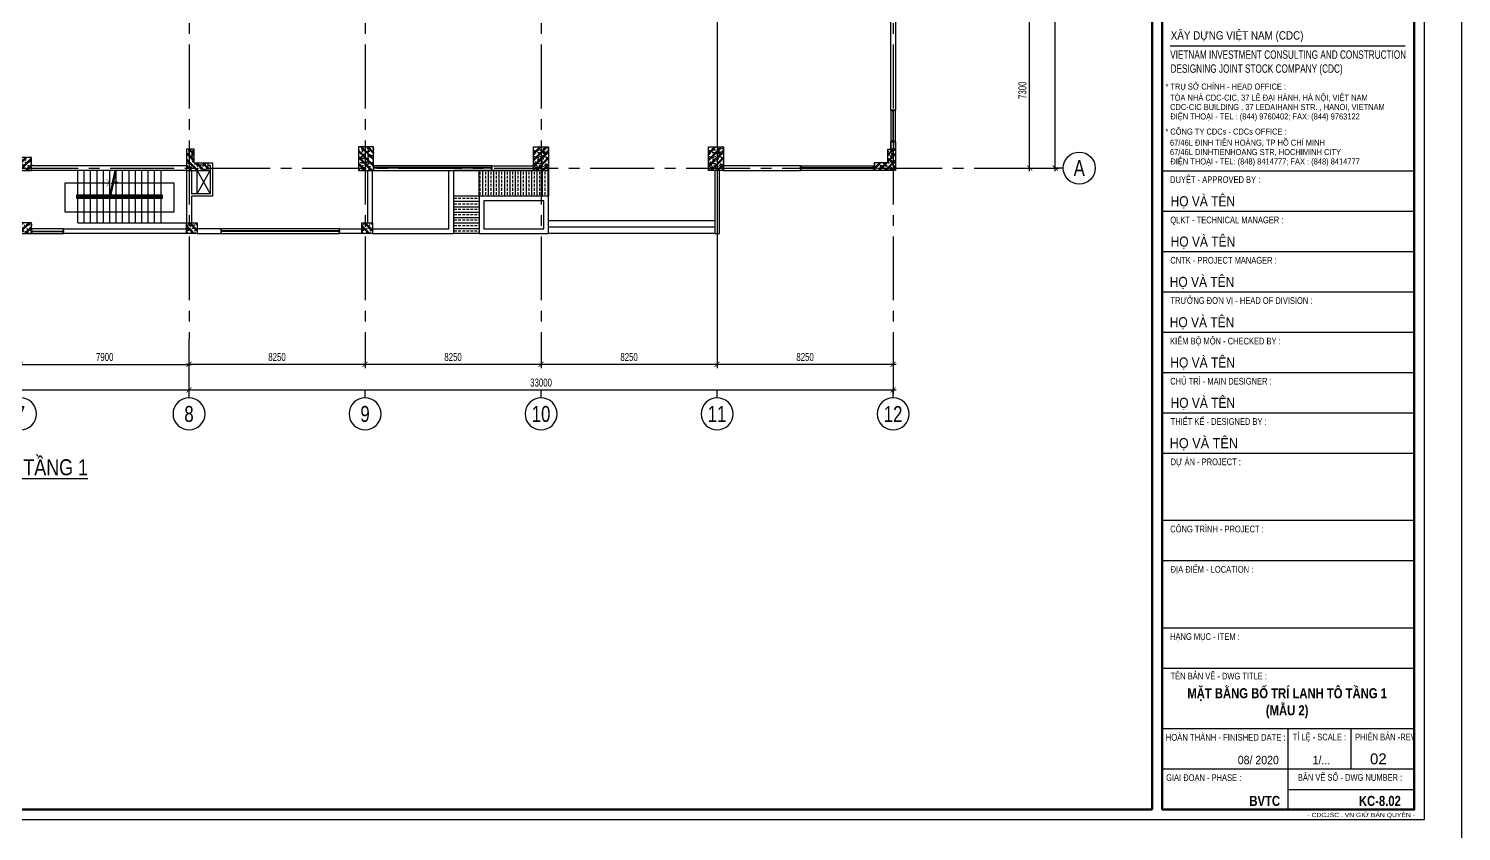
# Model space of a CAD drawing. Header units: millimetres. Extents: x 0 to 132458, y 0 to 365310.
# Drawn here: x 65310 to 132458, y 272939 to 310568 of the extents above; entities that cross this region are included whole.
import ezdxf
from ezdxf.enums import TextEntityAlignment as Align

# ---------------------------------------------------------------- set-up
doc = ezdxf.new("R2010")
doc.units = ezdxf.units.MM
doc.header["$LTSCALE"] = 400
doc.header["$PDSIZE"] = -2
doc.linetypes.add('CENTER2', pattern=[1.125, 0.75, -0.125, 0.125, -0.125])
doc.layers.get('0').update_dxf_attribs({"lineweight": 5})
doc.layers.get('Defpoints').update_dxf_attribs({"color": 2})
doc.layers.add('02.CDC.DIM', color=1, linetype='Continuous', lineweight=20)
for name, color, linetype in [('CDC -TEXT KHUNG', 7, 'Continuous'), ('CDC-KHUNGTEN', 9, 'Continuous'), ('CDC.01.AXIS', 160, 'CENTER2'), ('CDC.02.DIM', 1, 'Continuous'), ('CDC.03.BORDER', 3, 'Continuous'), ('CDC.05.STEEL', 4, 'Continuous'), ('CDC.10.HATCH', 9, 'Continuous'), ('CDC.11.NOTE', 8, 'Continuous')]:
    doc.layers.add(name, color=color, linetype=linetype)
doc.styles.add('ARIAL', font='arial.ttf', dxfattribs={"width": 0.6})
doc.styles.add('Arial_B_3', font='arialbd.ttf', dxfattribs={"width": 0.75, "height": 3})
doc.styles.add('BIGTEXT', font='arial.ttf', dxfattribs={"width": 0.8})
doc.styles.add('KCS_SMTEXT', font='arial.ttf', dxfattribs={"width": 0.7})
doc.styles.add('KT CDC', font='arial.ttf', dxfattribs={"width": 0.85, "height": 200})
doc.dimstyles.new('KCS_DIM150', dxfattribs={"dimscale": 150, "dimtxt": 2.5, "dimasz": 1.6, "dimexe": 1.2, "dimexo": 0, "dimgap": 1, "dimtad": 1, "dimdec": 0, "dimzin": 0, "dimdsep": 46, "dimtxsty": 'KCS_SMTEXT', "dimblk": 'ARCHTICK', "dimcen": 0, "dimdle": 1, "dimclrd": 256, "dimclre": 256, "dimclrt": 2, "dimadec": 0, "dimazin": 0, "dimtfac": 1, "dimtdec": 0, "dimtix": 1, "dimtmove": 2, "dimatfit": 3, "dimfxl": 1, "dimtolj": 1, "dimtzin": 0, "dimarcsym": 0})

# ---------------------------------------------------------------- blocks, each defined once
blk = doc.blocks.new('T1')
at = {"layer": 'CDC.10.HATCH'}
h = blk.add_hatch(dxfattribs=at)
h.set_pattern_fill('CHAU-01', color=256, scale=50, style=0, pattern_type=2)
h.set_pattern_definition([(310, (56999.97, -183495.4), (358.63009, 31.376067), [37.5, -412.5]), (5, (56999.97, -183495.4), (-69.37567, -376.09607), [30, -330]), (259.5486, (57029.86, -183492.77), (289.25469, -344.71977), [31.870095, -350.571056]), (313.8158, (56999.97, -183595.4), (533.62052, 82.75951), [56.25, -618.75]), (263.3644, (57044.44, -183588.5), (467.33135, -487.05894), [47.80514, -525.8565]), (8.8158, (56999.97, -183595.4), (467.33097, -487.0593), [45, -495]), (339, (57049.97, -183570.4), (298.453526, 201.309445), [37.5, -412.5]), (34, (57049.97, -183570.4), (121.657666, -362.57502), [30, -330]), (288.5486, (57074.84, -183553.6), (420.111314, -161.26525), [31.870095, -350.571056]), (322.5, (56999.97, -183495.39), (6.079928, -166.446927), [0, -326, 0, -335, 0, -331.25]), (352.5, (56999.97, -183495.39), (131.534769, -197.205856), [0, -191, 0, -318.5, 0, -126.25]), (32.5, (56888.47, -183495.39), (266.911218, 11.277436), [0, -125, 0, -390, 0, -517.5]), (42.5, (56838.47, -183495.39), (291.593085, -50.05249), [0, -162.5, 0, -259, 0, -367.5]), (315, (56999.97, -183495.39), (-150.26019, -150.26019), []), (315, (56999.97, -183556.64), (-150.26019, -150.26019), [])])
h.paths.add_polyline_path([(1797680, -110648), (1797570, -110648), (1797570, -109757), (1797680, -109757)])
h.paths.add_polyline_path([(1798570, -110648), (1797680, -110648), (1797680, -109757), (1797920, -109757), (1797920, -110407), (1798570, -110407)])
h.paths.add_polyline_path([(1798570, -110757), (1797680, -110757), (1797680, -110648), (1798570, -110648)])
h.paths.add_polyline_path([(1797680, -110757), (1797570, -110757), (1797570, -110648), (1797680, -110648)])
h = blk.add_hatch(dxfattribs=at)
h.set_pattern_fill('CHAU-01', color=256, scale=50, style=0, pattern_type=2)
h.set_pattern_definition([(310, (58906.88, 189402.67), (358.63009, 31.376067), [37.5, -412.5]), (5, (58906.88, 189402.67), (-69.37567, -376.09607), [30, -330]), (259.5486, (58936.77, 189405.28), (289.25469, -344.71977), [31.870095, -350.571056]), (313.8158, (58906.9, 189302.67), (533.62052, 82.75951), [56.25, -618.75]), (263.3644, (58951.35, 189309.56), (467.33135, -487.05894), [47.80514, -525.8565]), (8.8158, (58906.9, 189302.67), (467.33097, -487.0593), [45, -495]), (339, (58956.88, 189327.67), (298.453526, 201.309445), [37.5, -412.5]), (34, (58956.88, 189327.67), (121.657666, -362.57502), [30, -330]), (288.5486, (58981.75, 189344.44), (420.111314, -161.26525), [31.870095, -350.571056]), (322.5, (58906.88, 189402.67), (6.079928, -166.446927), [0, -326, 0, -335, 0, -331.25]), (352.5, (58906.88, 189402.67), (131.534769, -197.205856), [0, -191, 0, -318.5, 0, -126.25]), (32.5, (58795.38, 189402.67), (266.911218, 11.277436), [0, -125, 0, -390, 0, -517.5]), (42.5, (58745.38, 189402.67), (291.593085, -50.05249), [0, -162.5, 0, -259, 0, -367.5]), (315, (58906.88, 189402.67), (-150.26019, -150.26019), []), (315, (58906.88, 189341.42), (-150.26019, -150.26019), [])])
h.paths.add_polyline_path([(1805930, -110757), (1805630, -110757), (1805630, -110648), (1805930, -110648)])
h.paths.add_polyline_path([(1805930, -110648), (1805630, -110648), (1805630, -109657), (1805930, -109657)])
h.paths.add_polyline_path([(1806330, -110648), (1805930, -110648), (1805930, -109657), (1806330, -109657)])
h.paths.add_polyline_path([(1806330, -110757), (1805930, -110757), (1805930, -110648), (1806330, -110648)])
h = blk.add_hatch(dxfattribs=at)
h.set_pattern_fill('CHAU-01', color=256, scale=50, style=0, pattern_type=2)
h.set_pattern_definition([(230, (3561252.58, 189402.67), (-358.63009, 31.376067), [37.5, -412.5]), (175, (3561252.58, 189402.67), (69.37567, -376.09607), [30, -330]), (280.4514, (3561222.7, 189405.28), (-289.25469, -344.71977), [31.870095, -350.571056]), (226.1842, (3561252.58, 189302.67), (-533.62052, 82.75951), [56.25, -618.75]), (276.6356, (3561208.1, 189309.56), (-467.33135, -487.05894), [47.80514, -525.8565]), (171.1842, (3561252.6, 189302.67), (-467.33097, -487.0593), [45, -495]), (201, (3561202.58, 189327.67), (-298.453526, 201.309445), [37.5, -412.5]), (146, (3561202.58, 189327.67), (-121.657666, -362.57502), [30, -330]), (251.4514, (3561177.7, 189344.44), (-420.111314, -161.26525), [31.870095, -350.571056]), (217.5, (3561252.58, 189402.67), (-6.079928, -166.446927), [0, -326, 0, -335, 0, -331.25]), (187.5, (3561252.58, 189402.67), (-131.534769, -197.205856), [0, -191, 0, -318.5, 0, -126.25]), (147.5, (3561364.08, 189402.67), (-266.911218, 11.277436), [0, -125, 0, -390, 0, -517.5]), (137.5, (3561414.08, 189402.67), (-291.593085, -50.05249), [0, -162.5, 0, -259, 0, -367.5]), (225, (3561252.58, 189402.67), (150.26019, -150.26019), []), (225, (3561252.58, 189341.42), (150.26019, -150.26019), [])])
h.paths.add_polyline_path([(1814230, -110757), (1814530, -110757), (1814530, -110648), (1814230, -110648)])
h.paths.add_polyline_path([(1814230, -110648), (1814530, -110648), (1814530, -109657), (1814230, -109657)])
h.paths.add_polyline_path([(1813830, -110648), (1814230, -110648), (1814230, -109657), (1813830, -109657)])
h.paths.add_polyline_path([(1813830, -110757), (1814230, -110757), (1814230, -110648), (1813830, -110648)])
h = blk.add_hatch(dxfattribs=at)
h.set_pattern_fill('CHAU-01', color=256, scale=50, style=0, pattern_type=2)
h.set_pattern_definition([(230, (3569452.56, 189402.67), (-358.63009, 31.376067), [37.5, -412.5]), (175, (3569452.56, 189402.67), (69.37567, -376.09607), [30, -330]), (280.4514, (3569422.67, 189405.28), (-289.25469, -344.71977), [31.870095, -350.571056]), (226.1842, (3569452.56, 189302.67), (-533.62052, 82.75951), [56.25, -618.75]), (276.6356, (3569408.1, 189309.56), (-467.33135, -487.05894), [47.80514, -525.8565]), (171.1842, (3569452.56, 189302.67), (-467.33097, -487.0593), [45, -495]), (201, (3569402.56, 189327.67), (-298.453526, 201.309445), [37.5, -412.5]), (146, (3569402.56, 189327.67), (-121.657666, -362.57502), [30, -330]), (251.4514, (3569377.7, 189344.44), (-420.111314, -161.26525), [31.870095, -350.571056]), (217.5, (3569452.56, 189402.67), (-6.079928, -166.446927), [0, -326, 0, -335, 0, -331.25]), (187.5, (3569452.56, 189402.67), (-131.534769, -197.205856), [0, -191, 0, -318.5, 0, -126.25]), (147.5, (3569564.06, 189402.67), (-266.911218, 11.277436), [0, -125, 0, -390, 0, -517.5]), (137.5, (3569614.06, 189402.67), (-291.593085, -50.05249), [0, -162.5, 0, -259, 0, -367.5]), (225, (3569452.56, 189402.67), (150.26019, -150.26019), []), (225, (3569452.56, 189341.42), (150.26019, -150.26019), [])])
h.paths.add_polyline_path([(1822430, -110757), (1822730, -110757), (1822730, -110648), (1822430, -110648)])
h.paths.add_polyline_path([(1822430, -110648), (1822730, -110648), (1822730, -109657), (1822430, -109657)])
h.paths.add_polyline_path([(1822030, -110648), (1822430, -110648), (1822430, -109657), (1822030, -109657)])
h.paths.add_polyline_path([(1822030, -110757), (1822430, -110757), (1822430, -110648), (1822030, -110648)])
h = blk.add_hatch(dxfattribs=at)
h.set_pattern_fill('CHAU-01', color=256, scale=50, style=0, pattern_type=2)
h.set_pattern_definition([(230, (3571359.47, -183495.4), (-358.63009, 31.376067), [37.5, -412.5]), (175, (3571359.47, -183495.4), (69.37567, -376.09607), [30, -330]), (280.4514, (3571329.6, -183492.77), (-289.25469, -344.71977), [31.870095, -350.571056]), (226.1842, (3571359.47, -183595.4), (-533.62052, 82.75951), [56.25, -618.75]), (276.6356, (3571315, -183588.5), (-467.33135, -487.05894), [47.80514, -525.8565]), (171.1842, (3571359.47, -183595.4), (-467.33097, -487.0593), [45, -495]), (201, (3571309.47, -183570.4), (-298.453526, 201.309445), [37.5, -412.5]), (146, (3571309.47, -183570.4), (-121.657666, -362.57502), [30, -330]), (251.4514, (3571284.6, -183553.6), (-420.111314, -161.26525), [31.870095, -350.571056]), (217.5, (3571359.47, -183495.39), (-6.079928, -166.446927), [0, -326, 0, -335, 0, -331.25]), (187.5, (3571359.47, -183495.39), (-131.534769, -197.205856), [0, -191, 0, -318.5, 0, -126.25]), (147.5, (3571470.97, -183495.39), (-266.911218, 11.277436), [0, -125, 0, -390, 0, -517.5]), (137.5, (3571520.97, -183495.39), (-291.593085, -50.05249), [0, -162.5, 0, -259, 0, -367.5]), (225, (3571359.47, -183495.39), (150.26019, -150.26019), []), (225, (3571359.47, -183556.64), (150.26019, -150.26019), [])])
h.paths.add_polyline_path([(1830680, -110648), (1830790, -110648), (1830790, -109757), (1830680, -109757)])
h.paths.add_polyline_path([(1829790, -110648), (1830680, -110648), (1830680, -109757), (1830440, -109757), (1830440, -110407), (1829790, -110407)])
h.paths.add_polyline_path([(1829790, -110757), (1830680, -110757), (1830680, -110648), (1829790, -110648)])
h.paths.add_polyline_path([(1830680, -110757), (1830790, -110757), (1830790, -110648), (1830680, -110648)])
h = blk.add_hatch(dxfattribs=at)
h.set_pattern_fill('CHAU-01', color=256, scale=50, angle=270, style=0, pattern_type=2)
h.set_pattern_definition([(40, (41048.68, 196563.9), (-31.376067, 358.63009), [37.5, -412.5]), (95, (41048.68, 196563.9), (376.09607, -69.37567), [30, -330]), (349.5486, (41046.06, 196593.78), (344.71977, 289.25469), [31.870095, -350.571056]), (43.8158, (41148.68, 196563.9), (-82.75951, 533.62052), [56.25, -618.75]), (353.3644, (41141.8, 196608.36), (487.05894, 467.33135), [47.80514, -525.8565]), (98.8158, (41148.7, 196563.9), (487.0593, 467.33097), [45, -495]), (69, (41123.68, 196613.9), (-201.309445, 298.453526), [37.5, -412.5]), (124, (41123.68, 196613.9), (362.57502, 121.657666), [30, -330]), (18.5486, (41106.9, 196638.77), (161.26525, 420.111314), [31.870095, -350.571056]), (52.5, (41048.68, 196563.9), (166.446927, 6.079928), [0, -326, 0, -335, 0, -331.25]), (82.5, (41048.68, 196563.9), (197.205856, 131.534769), [0, -191, 0, -318.5, 0, -126.25]), (122.5, (41048.68, 196452.4), (-11.277436, 266.911218), [0, -125, 0, -390, 0, -517.5]), (132.5, (41048.68, 196402.4), (50.05249, 291.593085), [0, -162.5, 0, -259, 0, -367.5]), (45, (41048.68, 196563.9), (150.26019, -150.26019), []), (45, (41109.93, 196563.9), (150.26019, -150.26019), [])])
h.paths.add_polyline_path([(1790305, -110157), (1790305, -110757), (1789805, -110757), (1789805, -110157)])
h = blk.add_hatch(dxfattribs=at)
h.set_pattern_fill('CHAU-01', color=256, scale=50, angle=270, style=0, pattern_type=2)
h.set_pattern_definition([(40, (40998.68, 193603.62), (-31.376067, 358.63009), [37.5, -412.5]), (95, (40998.68, 193603.6), (376.09607, -69.37567), [30, -330]), (349.5486, (40996.06, 193633.5), (344.71977, 289.25469), [31.870095, -350.571056]), (43.8158, (41098.68, 193603.6), (-82.75951, 533.62052), [56.25, -618.75]), (353.3644, (41091.8, 193648.1), (487.05894, 467.33135), [47.80514, -525.8565]), (98.8158, (41098.7, 193603.6), (487.0593, 467.33097), [45, -495]), (69, (41073.68, 193653.62), (-201.309445, 298.453526), [37.5, -412.5]), (124, (41073.68, 193653.6), (362.57502, 121.657666), [30, -330]), (18.5486, (41056.9, 193678.5), (161.26525, 420.111314), [31.870095, -350.571056]), (52.5, (40998.68, 193603.62), (166.446927, 6.079928), [0, -326, 0, -335, 0, -331.25]), (82.5, (40998.68, 193603.62), (197.205856, 131.534769), [0, -191, 0, -318.5, 0, -126.25]), (122.5, (40998.68, 193492.12), (-11.277436, 266.911218), [0, -125, 0, -390, 0, -517.5]), (132.5, (40998.68, 193442.12), (50.05249, 291.593085), [0, -162.5, 0, -259, 0, -367.5]), (45, (40998.68, 193603.62), (150.26019, -150.26019), []), (45, (41059.93, 193603.62), (150.26019, -150.26019), [])])
h.paths.add_polyline_path([(1790305, -113718), (1790305, -113218), (1789805, -113218), (1789805, -113718)])
h = blk.add_hatch(dxfattribs=at)
h.set_pattern_fill('CHAU-01', color=256, scale=50, angle=270, style=0, pattern_type=2)
h.set_pattern_definition([(140, (3546876.07, 193603.62), (31.376067, 358.63009), [37.5, -412.5]), (85, (3546876.07, 193603.6), (-376.09607, -69.37567), [30, -330]), (190.4514, (3546878.68, 193633.5), (-344.71977, 289.25469), [31.870095, -350.571056]), (136.1842, (3546776.07, 193603.6), (82.75951, 533.62052), [56.25, -618.75]), (186.6356, (3546782.96, 193648.1), (-487.05894, 467.33135), [47.80514, -525.8565]), (81.1842, (3546776.07, 193603.6), (-487.0593, 467.33097), [45, -495]), (111, (3546801.07, 193653.62), (201.309445, 298.453526), [37.5, -412.5]), (56, (3546801.07, 193653.6), (-362.57502, 121.657666), [30, -330]), (161.4514, (3546817.84, 193678.5), (-161.26525, 420.111314), [31.870095, -350.571056]), (127.5, (3546876.07, 193603.62), (-166.446927, 6.079928), [0, -326, 0, -335, 0, -331.25]), (97.5, (3546876.07, 193603.62), (-197.205856, 131.534769), [0, -191, 0, -318.5, 0, -126.25]), (57.5, (3546876.07, 193492.12), (11.277436, 266.911218), [0, -125, 0, -390, 0, -517.5]), (47.5, (3546876.07, 193442.12), (-50.05249, 291.593085), [0, -162.5, 0, -259, 0, -367.5]), (135, (3546876.07, 193603.62), (-150.26019, -150.26019), []), (135, (3546814.82, 193603.62), (-150.26019, -150.26019), [])])
h.paths.add_polyline_path([(1797570, -113718), (1797570, -113218), (1798070, -113218), (1798070, -113718)])
h = blk.add_hatch(dxfattribs=at)
h.set_pattern_fill('CHAU-01', color=256, scale=50, angle=270, style=0, pattern_type=2)
h.set_pattern_definition([(140, (3555086.05, 193603.62), (31.376067, 358.63009), [37.5, -412.5]), (85, (3555086.05, 193603.6), (-376.09607, -69.37567), [30, -330]), (190.4514, (3555088.67, 193633.5), (-344.71977, 289.25469), [31.870095, -350.571056]), (136.1842, (3554986.05, 193603.6), (82.75951, 533.62052), [56.25, -618.75]), (186.6356, (3554992.95, 193648.1), (-487.05894, 467.33135), [47.80514, -525.8565]), (81.1842, (3554986.05, 193603.6), (-487.0593, 467.33097), [45, -495]), (111, (3555011.05, 193653.62), (201.309445, 298.453526), [37.5, -412.5]), (56, (3555011.05, 193653.6), (-362.57502, 121.657666), [30, -330]), (161.4514, (3555027.83, 193678.5), (-161.26525, 420.111314), [31.870095, -350.571056]), (127.5, (3555086.05, 193603.62), (-166.446927, 6.079928), [0, -326, 0, -335, 0, -331.25]), (97.5, (3555086.05, 193603.62), (-197.205856, 131.534769), [0, -191, 0, -318.5, 0, -126.25]), (57.5, (3555086.05, 193492.12), (11.277436, 266.911218), [0, -125, 0, -390, 0, -517.5]), (47.5, (3555086.05, 193442.12), (-50.05249, 291.593085), [0, -162.5, 0, -259, 0, -367.5]), (135, (3555086.05, 193603.62), (-150.26019, -150.26019), []), (135, (3555024.8, 193603.62), (-150.26019, -150.26019), [])])
h.paths.add_polyline_path([(1805780, -113718), (1805780, -113218), (1806280, -113218), (1806280, -113718)])
at = {"layer": 'CDC.05.STEEL', "ltscale": 2000}
for p, q in [((1797920, -109757), (1797570, -109757)), ((1797570, -109757), (1797570, -110757)), ((1797920, -110407), (1797920, -109757)), ((1830440, -110407), (1830440, -109757)), ((1830440, -109757), (1830790, -109757)), ((1830790, -109757), (1830790, -110757)), ((1797570, -110757), (1798570, -110757)), ((1797920, -110407), (1798570, -110407)), ((1798570, -110407), (1798570, -110757)), ((1829790, -110407), (1829790, -110757)), ((1830440, -110407), (1829790, -110407)), ((1830790, -110757), (1829790, -110757))]:
    blk.add_line(p, q, dxfattribs=at)
for points in [[(1806330, -110757), (1806330, -109657), (1805630, -109657), (1805630, -110757)], [(1813830, -110757), (1813830, -109657), (1814530, -109657), (1814530, -110757)], [(1822030, -110757), (1822030, -109657), (1822730, -109657), (1822730, -110757)], [(1790305, -110757), (1790305, -110157), (1789805, -110157), (1789805, -110757)], [(1790305, -113718), (1790305, -113218), (1789805, -113218), (1789805, -113718)], [(1797570, -113718), (1797570, -113218), (1798070, -113218), (1798070, -113718)], [(1805780, -113718), (1805780, -113218), (1806280, -113218), (1806280, -113718)]]:
    blk.add_lwpolyline(points, close=True, dxfattribs=at)
blk = doc.blocks.new('mb thang th1 ve 2-phu')
at = {"layer": 'CDC.11.NOTE', "ltscale": 10}
for p, q in [((1200, 0), (1200, -1150)), ((1500, 0), (1500, -1150)), ((1800, 0), (1800, -1150)), ((2100, 0), (2100, -1150)), ((2400, 0), (2400, -1150)), ((2700, 0), (2700, -1150)), ((3000, 0), (3000, -1150)), ((3300, 0), (3300, -1150)), ((3600, 0), (3600, -1150)), ((3900, 0), (3900, -1150)), ((4200, 0), (4200, -1150)), ((5100, 0), (5100, -1150)), ((4500, 0), (4500, -1150)), ((4800, 0), (4800, -1150)), ((1200, -1310), (1200, -2460)), ((1500, -1310), (1500, -2460)), ((1800, -1310), (1800, -2460)), ((2100, -1310), (2100, -2460)), ((2400, -1310), (2400, -2460)), ((2700, -1310), (2700, -2460)), ((3000, -1310), (3000, -2460)), ((3300, -1310), (3300, -2460)), ((3600, -1310), (3600, -2460)), ((3900, -1310), (3900, -2460)), ((4200, -1310), (4200, -2460)), ((4500, -1310), (4500, -2460)), ((4800, -1310), (4800, -2460)), ((5100, -1310), (5100, -2460))]:
    blk.add_line(p, q, dxfattribs=at)
at = {"layer": 'CDC.11.NOTE', "ltscale": 300}
blk.add_lwpolyline([(3300, -1885), (600, -1885), (600, -495), (5700, -495), (5700, -1885), (3600, -1885)], dxfattribs=at)
at = {"layer": 'CDC.11.NOTE', "ltscale": 10}
for points in [[(3539.58, -1310), (1150, -1310), (1150, -1150), (5150, -1150), (5150, -1310), (3589.58, -1310)], [(3550, -1260), (1200, -1260), (1200, -1200), (5100, -1200), (5100, -1260), (3600, -1260)]]:
    blk.add_lwpolyline(points, dxfattribs=at)
at = {"layer": 'CDC.11.NOTE'}
for points in [[(3550, -1260), (3431.25, -1830), (3491.25, -1842.5), (3358.75, -1877.5), (3418.75, -1890), (3300, -2460)], [(3600, -1260), (3481.25, -1830), (3541.25, -1842.5), (3408.75, -1877.5), (3468.75, -1890), (3350, -2460)]]:
    blk.add_lwpolyline(points, dxfattribs=at)
at = {"layer": 'CDC.11.NOTE', "const_width": 20}
blk.add_lwpolyline([(3760, -1710), (3600, -1885), (3760, -2060)], dxfattribs=at)
at = {"layer": 'CDC.11.NOTE'}
blk.add_circle((3300, -1885), 50, dxfattribs=at)
blk = doc.blocks.new('_ArchTick')
at = {"color": 0, "linetype": 'ByBlock', "const_width": 0.15}
blk.add_lwpolyline([(-0.5, -0.5), (0.5, 0.5)], dxfattribs=at)
blk = doc.blocks.new('*D88')
at = {"layer": 'CDC.02.DIM', "lineweight": -2, "ltscale": 10, "transparency": 16777216}
for p, q in [((111025, 311332), (112405, 311332)), ((112225, 303882), (112225, 311482)), ((111025, 304032), (112405, 304032))]:
    blk.add_line(p, q, dxfattribs=at)
at = {"layer": 'Defpoints', "color": 0, "ltscale": 10, "transparency": 16777216}
for p in [(111025, 311332), (112225, 311332), (111025, 304032)]:
    blk.add_point(p, dxfattribs=at)
at = {"layer": 'CDC.02.DIM', "lineweight": -2, "ltscale": 10, "transparency": 16777216, "xscale": 240, "yscale": 240, "zscale": 240}
for p, rotation in [((112225, 311332), 90), ((112225, 304032), 270)]:
    blk.add_blockref('_ArchTick', p, dxfattribs=dict(at, rotation=rotation))
at = {"layer": 'CDC.02.DIM', "color": 2, "ltscale": 10, "transparency": 16777216, "insert": (111884, 307682), "char_height": 375, "attachment_point": 5, "rotation": 90, "style": 'KCS_SMTEXT'}
blk.add_mtext('\\A1;7300', dxfattribs=at)
blk = doc.blocks.new('*D93')
at = {"layer": 'CDC.02.DIM', "lineweight": -2, "ltscale": 10, "transparency": 16777216}
for p, q in [((111025, 341832), (113605, 341832)), ((113425, 303882), (113425, 341982)), ((111025, 304032), (113605, 304032))]:
    blk.add_line(p, q, dxfattribs=at)
at = {"layer": 'Defpoints', "color": 0, "ltscale": 10, "transparency": 16777216}
for p in [(111025, 341832), (113425, 341832), (111025, 304032)]:
    blk.add_point(p, dxfattribs=at)
at = {"layer": 'CDC.02.DIM', "lineweight": -2, "ltscale": 10, "transparency": 16777216, "xscale": 240, "yscale": 240, "zscale": 240}
for p, rotation in [((113425, 341832), 90), ((113425, 304032), 270)]:
    blk.add_blockref('_ArchTick', p, dxfattribs=dict(at, rotation=rotation))
at = {"layer": 'CDC.02.DIM', "color": 2, "ltscale": 10, "transparency": 16777216, "insert": (113084, 322932), "char_height": 375, "attachment_point": 5, "rotation": 90, "style": 'KCS_SMTEXT'}
blk.add_mtext('\\A1;37800', dxfattribs=at)
blk = doc.blocks.new('_Axis name')
at = {"layer": 'CDC.02.DIM'}
blk.add_line((0, 2.5), (0, 0), dxfattribs=at)
blk.add_circle((0, 7.5), 5, dxfattribs=at)
at = {"layer": 'CDC.02.DIM', "style": 'BIGTEXT', "width": 0.75}
blk.add_attdef('.', text='', height=5, dxfattribs=at).set_placement((0, 7.5), align=Align.MIDDLE)
blk = doc.blocks.new('*D95')
at = {"layer": 'CDC.02.DIM', "lineweight": -2, "ltscale": 10, "transparency": 16777216}
for p, q in [((72825, 296032), (72825, 293452)), ((105825, 296032), (105825, 293452)), ((72675, 293632), (105975, 293632))]:
    blk.add_line(p, q, dxfattribs=at)
at = {"layer": 'Defpoints', "color": 0, "ltscale": 10, "transparency": 16777216}
for p in [(72825, 296032), (105825, 296032), (105825, 293632)]:
    blk.add_point(p, dxfattribs=at)
at = {"layer": 'CDC.02.DIM', "lineweight": -2, "ltscale": 10, "transparency": 16777216, "xscale": 240, "yscale": 240, "zscale": 240, "rotation": 180}
blk.add_blockref('_ArchTick', (72825, 293632), dxfattribs=at)
at = {"layer": 'CDC.02.DIM', "lineweight": -2, "ltscale": 10, "transparency": 16777216, "xscale": 240, "yscale": 240, "zscale": 240}
blk.add_blockref('_ArchTick', (105825, 293632), dxfattribs=at)
at = {"layer": 'CDC.02.DIM', "color": 2, "ltscale": 10, "transparency": 16777216, "insert": (89325, 293974), "char_height": 375, "attachment_point": 5, "style": 'KCS_SMTEXT'}
blk.add_mtext('\\A1;33000', dxfattribs=at)
blk = doc.blocks.new('*D96')
at = {"layer": 'CDC.02.DIM', "lineweight": -2, "ltscale": 10, "transparency": 16777216}
for p, q in [((48825, 296032), (48825, 293452)), ((72825, 296032), (72825, 293452)), ((48675, 293632), (72975, 293632))]:
    blk.add_line(p, q, dxfattribs=at)
at = {"layer": 'Defpoints', "color": 0, "ltscale": 10, "transparency": 16777216}
for p in [(48825, 296032), (72825, 296032), (72825, 293632)]:
    blk.add_point(p, dxfattribs=at)
at = {"layer": 'CDC.02.DIM', "lineweight": -2, "ltscale": 10, "transparency": 16777216, "xscale": 240, "yscale": 240, "zscale": 240, "rotation": 180}
blk.add_blockref('_ArchTick', (48825, 293632), dxfattribs=at)
at = {"layer": 'CDC.02.DIM', "lineweight": -2, "ltscale": 10, "transparency": 16777216, "xscale": 240, "yscale": 240, "zscale": 240}
blk.add_blockref('_ArchTick', (72825, 293632), dxfattribs=at)
at = {"layer": 'CDC.02.DIM', "color": 2, "ltscale": 10, "transparency": 16777216, "insert": (60825, 293974), "char_height": 375, "attachment_point": 5, "style": 'KCS_SMTEXT'}
blk.add_mtext('\\A1;24000', dxfattribs=at)
blk = doc.blocks.new('*D101')
at = {"layer": 'CDC.02.DIM', "lineweight": -2, "ltscale": 10, "transparency": 16777216}
for p, q in [((97575, 296032), (97575, 294652)), ((105825, 296032), (105825, 294652)), ((105975, 294832), (97425, 294832))]:
    blk.add_line(p, q, dxfattribs=at)
at = {"layer": 'Defpoints', "color": 0, "ltscale": 10, "transparency": 16777216}
for p in [(97575, 296032), (105825, 296032), (97575, 294832)]:
    blk.add_point(p, dxfattribs=at)
at = {"layer": 'CDC.02.DIM', "lineweight": -2, "ltscale": 10, "transparency": 16777216, "xscale": 240, "yscale": 240, "zscale": 240, "rotation": 180}
blk.add_blockref('_ArchTick', (97575, 294832), dxfattribs=at)
at = {"layer": 'CDC.02.DIM', "lineweight": -2, "ltscale": 10, "transparency": 16777216, "xscale": 240, "yscale": 240, "zscale": 240}
blk.add_blockref('_ArchTick', (105825, 294832), dxfattribs=at)
at = {"layer": 'CDC.02.DIM', "color": 2, "ltscale": 10, "transparency": 16777216, "insert": (101700, 295174), "char_height": 375, "attachment_point": 5, "style": 'KCS_SMTEXT'}
blk.add_mtext('\\A1;8250', dxfattribs=at)
blk = doc.blocks.new('*D102')
at = {"layer": 'CDC.02.DIM', "lineweight": -2, "ltscale": 10, "transparency": 16777216}
for p, q in [((89325, 296032), (89325, 294652)), ((97575, 296032), (97575, 294652)), ((97725, 294832), (89175, 294832))]:
    blk.add_line(p, q, dxfattribs=at)
at = {"layer": 'Defpoints', "color": 0, "ltscale": 10, "transparency": 16777216}
for p in [(89325, 296032), (97575, 296032), (89325, 294832)]:
    blk.add_point(p, dxfattribs=at)
at = {"layer": 'CDC.02.DIM', "lineweight": -2, "ltscale": 10, "transparency": 16777216, "xscale": 240, "yscale": 240, "zscale": 240, "rotation": 180}
blk.add_blockref('_ArchTick', (89325, 294832), dxfattribs=at)
at = {"layer": 'CDC.02.DIM', "lineweight": -2, "ltscale": 10, "transparency": 16777216, "xscale": 240, "yscale": 240, "zscale": 240}
blk.add_blockref('_ArchTick', (97575, 294832), dxfattribs=at)
at = {"layer": 'CDC.02.DIM', "color": 2, "ltscale": 10, "transparency": 16777216, "insert": (93450, 295174), "char_height": 375, "attachment_point": 5, "style": 'KCS_SMTEXT'}
blk.add_mtext('\\A1;8250', dxfattribs=at)
blk = doc.blocks.new('*D103')
at = {"layer": 'CDC.02.DIM', "lineweight": -2, "ltscale": 10, "transparency": 16777216}
for p, q in [((81075, 296032), (81075, 294652)), ((89325, 296032), (89325, 294652)), ((89475, 294832), (80925, 294832))]:
    blk.add_line(p, q, dxfattribs=at)
at = {"layer": 'Defpoints', "color": 0, "ltscale": 10, "transparency": 16777216}
for p in [(81075, 296032), (89325, 296032), (81075, 294832)]:
    blk.add_point(p, dxfattribs=at)
at = {"layer": 'CDC.02.DIM', "lineweight": -2, "ltscale": 10, "transparency": 16777216, "xscale": 240, "yscale": 240, "zscale": 240, "rotation": 180}
blk.add_blockref('_ArchTick', (81075, 294832), dxfattribs=at)
at = {"layer": 'CDC.02.DIM', "lineweight": -2, "ltscale": 10, "transparency": 16777216, "xscale": 240, "yscale": 240, "zscale": 240}
blk.add_blockref('_ArchTick', (89325, 294832), dxfattribs=at)
at = {"layer": 'CDC.02.DIM', "color": 2, "ltscale": 10, "transparency": 16777216, "insert": (85200, 295174), "char_height": 375, "attachment_point": 5, "style": 'KCS_SMTEXT'}
blk.add_mtext('\\A1;8250', dxfattribs=at)
blk = doc.blocks.new('*D104')
at = {"layer": 'CDC.02.DIM', "lineweight": -2, "ltscale": 10, "transparency": 16777216}
for p, q in [((72825, 296032), (72825, 294652)), ((81075, 296032), (81075, 294652)), ((81225, 294832), (72675, 294832))]:
    blk.add_line(p, q, dxfattribs=at)
at = {"layer": 'Defpoints', "color": 0, "ltscale": 10, "transparency": 16777216}
for p in [(72825, 296032), (81075, 296032), (72825, 294832)]:
    blk.add_point(p, dxfattribs=at)
at = {"layer": 'CDC.02.DIM', "lineweight": -2, "ltscale": 10, "transparency": 16777216, "xscale": 240, "yscale": 240, "zscale": 240, "rotation": 180}
blk.add_blockref('_ArchTick', (72825, 294832), dxfattribs=at)
at = {"layer": 'CDC.02.DIM', "lineweight": -2, "ltscale": 10, "transparency": 16777216, "xscale": 240, "yscale": 240, "zscale": 240}
blk.add_blockref('_ArchTick', (81075, 294832), dxfattribs=at)
at = {"layer": 'CDC.02.DIM', "color": 2, "ltscale": 10, "transparency": 16777216, "insert": (76950, 295174), "char_height": 375, "attachment_point": 5, "style": 'KCS_SMTEXT'}
blk.add_mtext('\\A1;8250', dxfattribs=at)
blk = doc.blocks.new('*D107')
at = {"layer": 'CDC.02.DIM', "lineweight": -2, "ltscale": 10, "transparency": 16777216}
for p, q in [((64925, 296032), (64925, 294652)), ((72825, 296032), (72825, 294652)), ((64775, 294832), (72975, 294832))]:
    blk.add_line(p, q, dxfattribs=at)
at = {"layer": 'Defpoints', "color": 0, "ltscale": 10, "transparency": 16777216}
for p in [(64925, 296032), (72825, 296032), (72825, 294832)]:
    blk.add_point(p, dxfattribs=at)
at = {"layer": 'CDC.02.DIM', "lineweight": -2, "ltscale": 10, "transparency": 16777216, "xscale": 240, "yscale": 240, "zscale": 240, "rotation": 180}
blk.add_blockref('_ArchTick', (64925, 294832), dxfattribs=at)
at = {"layer": 'CDC.02.DIM', "lineweight": -2, "ltscale": 10, "transparency": 16777216, "xscale": 240, "yscale": 240, "zscale": 240}
blk.add_blockref('_ArchTick', (72825, 294832), dxfattribs=at)
at = {"layer": 'CDC.02.DIM', "color": 2, "ltscale": 10, "transparency": 16777216, "insert": (68875, 295174), "char_height": 375, "attachment_point": 5, "style": 'KCS_SMTEXT'}
blk.add_mtext('\\A1;7900', dxfattribs=at)
blk = doc.blocks.new('Khung tên chuẩn')
at = {"layer": 'CDC-KHUNGTEN', "color": 6}
blk.add_line((75439, 24136), (82433, 24136), dxfattribs=at)
at = {"layer": 'CDC-KHUNGTEN', "color": 6, "lineweight": 25}
for p, q in [((82700, 20400), (75200, 20400)), ((82700, 19200), (75200, 19200)), ((82700, 18000), (75200, 18000)), ((82700, 16800), (75200, 16800)), ((82700, 15600), (75200, 15600)), ((82700, 14400), (75200, 14400)), ((82700, 13200), (75200, 13200)), ((82700, 12000), (75200, 12000)), ((82700, 10000), (75200, 10000)), ((82700, 8800), (75200, 8800)), ((82700, 6800), (75200, 6800)), ((82700, 5600), (75200, 5600)), ((82700, 3800), (75200, 3800)), ((78950, 1400), (78950, 3800)), ((80825, 2600), (80825, 3800)), ((82700, 2600), (75200, 2600)), ((78950, 2000), (82700, 2000))]:
    blk.add_line(p, q, dxfattribs=at)
at = {"layer": 'CDC-KHUNGTEN', "color": 8}
blk.add_lwpolyline([(75096, 1100), (83000, 1100), (83000, 58300), (3000, 58300), (3000, 1100), (75096, 1100)], dxfattribs=at)
at = {"layer": 'CDC-KHUNGTEN', "color": 255, "lineweight": 60}
blk.add_lwpolyline([(74900, 1400), (74900, 58000), (3300, 58000), (3300, 1400), (74900, 1400)], close=True, dxfattribs=at)
blk.add_lwpolyline([(75200, 1400), (82700, 1400), (82700, 58000), (75200, 58000), (75200, 1400)], dxfattribs=at)
at = {"layer": 'Defpoints', "color": 1, "ltscale": 0.2}
blk.add_lwpolyline([(0, 0), (0, 59400), (84100, 59400), (84100, 0), (0, 0)], close=True, dxfattribs=at)
at = {"layer": 'CDC -TEXT KHUNG', "color": 7, "style": 'Arial_B_3', "width": 0.8}
blk.add_text('BVTC', height=300, dxfattribs=at).set_placement((78705, 1508), align=Align.RIGHT)
at = {"layer": 'CDC -TEXT KHUNG', "color": 6, "style": 'KT CDC', "width": 1.15}
blk.add_text('- CDCJSC . VN GIỮ BẢN QUYỂN -', height=125.69, dxfattribs=at).set_placement((79519, 1177))
at = {"layer": 'CDC-KHUNGTEN', "color": 6}
for s, height, style, width, p in [('XÂY DỰNG VIỆT NAM (CDC)', 250, 'KT CDC', 0.84, (75452, 24317)), ('VIETNAM INVESTMENT CONSULTING AND CONSTRUCTION ', 250, 'KT CDC', 0.7, (75436, 23747)), ('DESIGNING JOINT STOCK COMPANY (CDC)', 250, 'KT CDC', 0.7, (75448, 23330)), ('* TRỤ SỞ CHÍNH - HEAD OFFICE :', 180, 'KT CDC', 0.85, (75294, 22830)), ('TÒA NHÀ CDC-CIC, 37 LÊ ĐẠI HÀNH, HÀ NỘI, VIỆT NAM', 180, 'KT CDC', 0.85, (75433, 22500)), ('CDC-CIC BUILDING , 37 LEDAIHANH STR. , HANOI, VIETNAM', 180, 'KT CDC', 0.85, (75433, 22220)), ('ĐIỆN THOẠI - TEL : (844) 9760402; FAX: (844) 9763122', 180, 'KT CDC', 0.85, (75441, 21940)), ('* CÔNG TY CDCs - CDCs OFFICE :', 180, 'KT CDC', 0.85, (75292, 21490)), ('67/46L ĐINH TIÊN HOÀNG, TP HỒ CHÍ MINH', 180, 'KT CDC', 0.85, (75430, 21160)), ('67/46L DINHTIENHOANG STR, HOCHIMINH CITY', 180, 'KT CDC', 0.85, (75430, 20880)), ('ĐIỆN THOẠI - TEL: (848) 8414777; FAX : (848) 8414777', 180, 'KT CDC', 0.85, (75442, 20600)), ('DUYỆT - APPROVED BY :', 200, 'ARIAL', 0.8, (75433, 20050)), ('QLKT - TECHNICAL MANAGER :', 200, 'ARIAL', 0.8, (75440, 18850)), ('CNTK - PROJECT MANAGER :', 200, 'ARIAL', 0.8, (75440, 17650)), ('TRƯỞNG ĐƠN VỊ - HEAD OF DIVISION :', 200, 'ARIAL', 0.8, (75445, 16450)), ('KIỂM BỘ MÔN - CHECKED BY :', 200, 'ARIAL', 0.8, (75434, 15244)), ('CHỦ TRÌ - MAIN DESIGNER :', 200, 'ARIAL', 0.8, (75438, 14050)), ('THIẾT KẾ - DESIGNED BY :', 200, 'ARIAL', 0.8, (75450, 12850)), ('DỰ ÁN - PROJECT :  ', 200, 'ARIAL', 0.8, (75449, 11650)), ('CÔNG TRÌNH - PROJECT :  ', 200, 'ARIAL', 0.8, (75438, 9650)), ('ĐỊA ĐIỂM - LOCATION :', 200, 'ARIAL', 0.8, (75449, 8450)), ('HẠNG MỤC - ITEM : ', 200, 'ARIAL', 0.8, (75433, 6450)), ('TÊN BẢN VẼ - DWG TITLE :', 200, 'ARIAL', 0.8, (75448, 5273)), ('TỈ LỆ - SCALE :', 200, 'ARIAL', 0.8, (79082, 3459)), ('PHIÊN BẢN -REV', 200, 'ARIAL', 0.7, (80938, 3459)), ('GIAI ĐOẠN - PHASE :', 200, 'ARIAL', 0.8, (75315, 2250)), ('BẢN VẼ SỐ - DWG NUMBER :', 200, 'ARIAL', 0.8, (79236, 2256))]:
    blk.add_text(s, height=height, dxfattribs=dict(at, style=style, width=width)).set_placement(p)
at = {"layer": 'CDC-KHUNGTEN', "color": 7}
for style, width, p in [('KT CDC', 0.85, (75448, 19356)), ('KT CDC', 0.85, (75450, 18156)), ('KT CDC', 0.85, (75423, 16956)), ('KT CDC', 0.85, (75423, 15756)), ('KT CDC', 0.85, (75442, 14556)), ('KT CDC', 0.85, (75448, 13356)), ('ARIAL', 0.9, (75421, 12156))]:
    blk.add_text('HỌ VÀ TÊN', height=300, dxfattribs=dict(at, style=style, width=width)).set_placement(p)
at = {"layer": 'CDC-KHUNGTEN', "color": 6, "style": 'ARIAL', "width": 0.814645}
blk.add_text('HOÀN THÀNH - FINISHED DATE :', height=200, dxfattribs=at).set_placement((75304, 3450), (78870, 3450), align=Align.FIT)
at = {"layer": 'CDC-KHUNGTEN', "color": 7, "style": 'ARIAL', "width": 0.9}
for s, p in [('08/ 2020', (78670, 2750)), ('1/...', (80200, 2750))]:
    blk.add_text(s, height=250, dxfattribs=at).set_placement(p, align=Align.RIGHT)
at = {"layer": 'CDC-KHUNGTEN', "color": 7, "style": 'KT CDC'}
blk.add_text('02', height=320, dxfattribs=at).set_placement((81879, 2750), align=Align.RIGHT)

msp = doc.modelspace()

# ---------------------------------------------------------------- hatches: boundary and pattern name
at = {"layer": 'CDC.10.HATCH', "ltscale": 10}
h = msp.add_hatch(dxfattribs=at)
h.set_pattern_fill('ANSI33', color=256, scale=40, angle=45, style=0)
h.set_pattern_definition([(90, (-203210.08, -135685.1), (-254, 4e-14), []), (90, (-203083.08, -135558.1), (-254, 4e-14), [127, -63.5])])
h.paths.add_polyline_path([(89325.1, 303922.5), (89675.1, 303922.5), (89675.1, 302722.7), (89325.1, 302722.7)])
h.paths.add_polyline_path([(86424.8, 303922.4), (88975.1, 303922.5), (89325.1, 303922.5), (89325.1, 302722.7), (86424.8, 302722.7)])
h = msp.add_hatch(dxfattribs=at)
h.set_pattern_fill('ANSI33', color=256, scale=40, angle=135, style=0)
h.set_pattern_definition([(180, (-199859.8, -136945.4), (-4e-14, -254), []), (180, (-199986.8, -136818.4), (-4e-14, -254), [127, -63.5])])
h.paths.add_polyline_path([(85224.8, 302722.7), (86424.8, 302722.7), (86424.8, 300962.4), (85224.8, 300962.4)])

# ---------------------------------------------------------------- linework, layer by layer
at = {"layer": 'CDC.01.AXIS', "ltscale": 10}
for p, q in [((72825.4, 345832.4), (72825.4, 296032.4)), ((81075.3, 345832.4), (81075.3, 296032.4)), ((89325.4, 345832.4), (89325.4, 296032.4)), ((97575.4, 345832.4), (97575.4, 296032.4)), ((105825.4, 345832.4), (105825.4, 296032.4)), ((97575.4, 330806.2), (97575.4, 296032.4)), ((10625.1, 304032.4), (111025.4, 304032.4))]:
    msp.add_line(p, q, dxfattribs=at)
at = {"layer": 'CDC.03.BORDER', "ltscale": 10}
for p, q in [((72715.4, 304142.7), (65450.1, 304142.7)), ((72715.4, 303922.7), (65450.1, 303922.7)), ((72715.4, 303922.7), (72715.4, 301462.4)), ((72935.4, 303922.7), (72935.4, 302822.7)), ((73215.1, 302822.7), (73215.1, 303922.7)), ((73715.1, 303922.7), (73815.1, 303922.7)), ((81205.1, 301462.7), (81205.1, 303923)), ((81425.1, 301462.7), (81425.1, 303923)), ((85004.8, 301182.4), (85004.8, 303922.5)), ((86415.1, 303922.7), (89675.1, 303922.5)), ((86424.8, 302722.7), (86424.8, 303922.4)), ((87015.4, 304142.7), (88975.1, 304142.5)), ((87015.4, 303922.7), (87015.4, 304142.7)), ((89675.1, 303922.5), (89675.1, 302722.7)), ((101485.2, 304142.8), (97875.1, 304142.8)), ((97875.1, 303922.8), (101485.2, 303922.8)), ((101485.2, 303922.8), (101485.2, 304142.8)), ((72935.4, 302712.7), (72935.4, 301462.4)), ((86424.8, 302722.7), (85224.8, 302722.7)), ((97475.3, 301562.4), (89675.1, 301562.4)), ((67615.1, 301462.7), (72715.4, 301462.4)), ((79875.1, 300962.7), (79875.1, 301182.7)), ((81425.1, 301182.4), (85004.8, 301182.4)), ((81425.1, 300962.4), (85224.8, 300962.4)), ((86424.8, 300962.4), (85224.8, 300962.4)), ((97475.3, 301262.4), (89675.1, 301262.4)), ((97475.3, 300962.4), (89675.1, 300962.4))]:
    msp.add_line(p, q, dxfattribs=at)
for points in [[(105715.4, 306752.5), (105715.4, 311082.4), (105935.4, 311082.4), (105935.4, 306752.5)], [(105715.4, 305262.5), (105715.4, 304922.4), (105935.4, 304922.4), (105935.4, 305262.5)], [(105935.4, 305262.5), (105935.4, 304922.4), (105715.4, 304922.4), (105715.4, 305262.5)], [(97695.3, 303922.7), (97475.3, 303922.7), (97475.3, 300962.4), (97695.3, 300962.4)], [(89675.1, 302722.7), (86424.8, 302722.7), (86424.8, 300962.4), (89675.1, 300962.4)], [(89455.1, 302502.7), (86644.8, 302502.7), (86644.8, 301182.4), (89455.1, 301182.4)], [(72715.1, 300962.4), (66940.1, 300962.4), (66940.4, 301182.5), (72715.1, 301182.4)], [(74334.8, 301182.7), (73215.3, 301182.4), (73215.3, 300962.4), (74334.8, 300962.7)], [(79875.1, 301182.7), (80925.1, 301182.7), (80925.1, 300962.7), (79875.1, 300962.7)]]:
    msp.add_lwpolyline(points, close=True, dxfattribs=at)
for points in [[(89675.1, 303922.7), (85224.8, 303922.7), (85224.8, 300962.4)], [(89675.1, 302722.7), (86424.8, 302722.7), (86424.8, 300962.4)]]:
    msp.add_lwpolyline(points, dxfattribs=at)
at = {"layer": 'CDC.03.BORDER'}
msp.add_lwpolyline([(66940.4, 301182.5), (65450.1, 301182.4), (65450.1, 300962.4), (66940.4, 300962.5)], close=True, dxfattribs=at)
at = {"layer": 'CDC.10.HATCH'}
for points in [[(73215.1, 303922.7), (73815.1, 302822.7)], [(73215.1, 302822.7), (73815.1, 303922.7)]]:
    msp.add_lwpolyline(points, dxfattribs=at)
at = {"layer": 'CDC.11.NOTE'}
for p, q in [((73715.1, 304272.7), (73925.1, 304272.7)), ((73925.1, 304272.7), (73925.1, 302712.7)), ((73715.1, 304162.7), (73815.1, 304162.7)), ((73815.1, 304162.7), (73815.1, 302822.7)), ((73815.1, 302822.7), (72935.4, 302822.7)), ((73925.1, 302712.7), (72935.4, 302712.7))]:
    msp.add_line(p, q, dxfattribs=at)
for points in [[(105715.4, 306752.5), (105715.4, 305262.5), (105935.4, 305262.5), (105935.4, 306752.5)], [(105848.3, 306752.5), (105848.3, 306692.5), (105788.3, 306692.5), (105788.3, 306752.5)], [(105848.3, 305322.5), (105848.3, 305262.5), (105788.3, 305262.5), (105788.3, 305322.5)], [(87015.4, 304142.7), (81475.1, 304142.7), (81475.1, 303922.7), (87015.4, 303922.7)], [(87015.4, 304009.8), (86955.4, 304009.8), (86955.4, 304069.8), (87015.4, 304069.8)], [(101485.2, 304142.8), (104935.3, 304142.8), (104935.3, 303922.8), (101485.2, 303922.8)], [(101485.2, 304009.8), (101545.2, 304009.8), (101545.2, 304069.8), (101485.2, 304069.8)], [(104875.3, 304009.8), (104935.3, 304009.8), (104935.3, 304069.8), (104875.3, 304069.8)], [(65450.1, 300962.4), (66940.1, 300962.4), (66940.1, 301182.4), (65450.1, 301182.4)], [(65450.1, 301095.3), (65510.1, 301095.3), (65510.1, 301035.3), (65450.1, 301035.3)], [(66880.1, 301095.4), (66940.1, 301095.4), (66940.1, 301035.4), (66880.1, 301035.4)], [(66880.1, 301095.3), (66940.1, 301095.3), (66940.1, 301035.3), (66880.1, 301035.3)], [(79875.1, 301182.7), (74334.8, 301182.7), (74334.8, 300962.7), (79875.1, 300962.7)], [(79875.1, 301049.8), (79815.1, 301049.8), (79815.1, 301109.8), (79875.1, 301109.8)]]:
    msp.add_lwpolyline(points, close=True, dxfattribs=at)
for points in [[(105805.4, 306692.5), (105805.4, 305322.5)], [(105835.4, 306692.5), (105835.4, 305322.5)], [(105805.4, 305262.5), (105805.4, 305262.5)], [(105835.4, 305262.5), (105835.4, 305262.5)], [(86955.4, 304052.7), (81475.1, 304052.7)], [(86955.4, 304022.7), (81475.1, 304022.7)], [(101545.2, 304052.8), (104875.3, 304052.8)], [(101545.2, 304022.8), (104875.3, 304022.8)], [(104935.3, 304052.8), (104935.3, 304052.8)], [(104935.3, 304022.8), (104935.3, 304022.8)], [(65510.1, 301082.5), (66880.1, 301082.5)], [(65510.1, 301052.5), (66880.1, 301052.5)], [(79815.2, 301092.7), (74334.8, 301092.7)], [(79815.2, 301062.7), (74334.8, 301062.7)]]:
    msp.add_lwpolyline(points, dxfattribs=at)

# ---------------------------------------------------------------- block references
at = {"xscale": 1.575000000011642, "yscale": 1.575000000011642, "zscale": 1.575000000011642}
msp.add_blockref('Khung tên chuẩn', (0, 271755), dxfattribs=at)
msp.add_blockref('T1', (-1724854.6, 414680.1))
at = {"layer": '02.CDC.DIM'}
ref = msp.add_blockref('_Axis name', (113425.4, 304032.4), dxfattribs=dict(at, xscale=150, yscale=150, zscale=150, rotation=270))
ref.add_attrib('.', 'A', dxfattribs={"layer": 'CDC.02.DIM', "height": 750, "style": 'BIGTEXT', "width": 0.75}).set_placement((114550.4, 304032.4), align=Align.MIDDLE)
ref = msp.add_blockref('_Axis name', (64925.2, 293632.4), dxfattribs=dict(at, xscale=-150, yscale=150, zscale=150, rotation=180))
ref.add_attrib('.', '7', dxfattribs={"layer": 'CDC.02.DIM', "height": 750, "style": 'BIGTEXT', "width": 0.75}).set_placement((64925.2, 292507.4), align=Align.MIDDLE)
ref = msp.add_blockref('_Axis name', (72825.4, 293632.4), dxfattribs=dict(at, xscale=-150, yscale=150, zscale=150, rotation=180))
ref.add_attrib('.', '8', dxfattribs={"layer": 'CDC.02.DIM', "height": 750, "style": 'BIGTEXT', "width": 0.75}).set_placement((72825.4, 292507.4), align=Align.MIDDLE)
ref = msp.add_blockref('_Axis name', (81075.4, 293632.4), dxfattribs=dict(at, xscale=-150, yscale=150, zscale=150, rotation=180))
ref.add_attrib('.', '9', dxfattribs={"layer": 'CDC.02.DIM', "height": 750, "style": 'BIGTEXT', "width": 0.75}).set_placement((81075.4, 292507.4), align=Align.MIDDLE)
ref = msp.add_blockref('_Axis name', (89325.4, 293632.4), dxfattribs=dict(at, xscale=-150, yscale=150, zscale=150, rotation=180))
ref.add_attrib('.', '10', dxfattribs={"layer": 'CDC.02.DIM', "height": 750, "style": 'BIGTEXT', "width": 0.75}).set_placement((89325.4, 292507.4), align=Align.MIDDLE)
ref = msp.add_blockref('_Axis name', (97575.4, 293632.4), dxfattribs=dict(at, xscale=-150, yscale=150, zscale=150, rotation=180))
ref.add_attrib('.', '11', dxfattribs={"layer": 'CDC.02.DIM', "height": 750, "style": 'BIGTEXT', "width": 0.75}).set_placement((97575.4, 292507.4), align=Align.MIDDLE)
ref = msp.add_blockref('_Axis name', (105825.4, 293632.4), dxfattribs=dict(at, xscale=-150, yscale=150, zscale=150, rotation=180))
ref.add_attrib('.', '12', dxfattribs={"layer": 'CDC.02.DIM', "height": 750, "style": 'BIGTEXT', "width": 0.75}).set_placement((105825.4, 292507.4), align=Align.MIDDLE)
at = {"layer": 'CDC.11.NOTE', "rotation": 180}
msp.add_blockref('mb thang th1 ve 2-phu', (72715.1, 301462.7), dxfattribs=at)

# ---------------------------------------------------------------- texts
at = {"layer": 'CDC -TEXT KHUNG', "color": 6, "style": 'KT CDC', "width": 0.8}
msp.add_text('%%UMẶT BẰNG BỐ TRÍ LANH TÔ TẦNG 1', height=750, dxfattribs=at).set_placement((60825.2, 289632.4), align=Align.CENTER)
at = {"layer": 'CDC -TEXT KHUNG', "style": 'Arial_B_3', "width": 0.8}
for s, p in [('MẶT BẰNG BỐ TRÍ LANH TÔ TẦNG 1', (124292.9, 279177.1)), ('(MẪU 2)', (124292.9, 278377.1))]:
    msp.add_text(s, height=472.5, dxfattribs=at).set_placement(p, align=Align.CENTER)
msp.add_text('KC-8.02', height=472.5, dxfattribs=at).set_placement((129622.5, 274129.8), align=Align.RIGHT)

# ---------------------------------------------------------------- dimensions: what is measured, and where the dimension line sits
at = {"layer": 'CDC.02.DIM', "ltscale": 10}
for base, p1, p2, angle, picture, middle in [((113425.4, 341832.4), (111025.4, 304032.4), (111025.4, 341832.4), 90, '*D93', (113083.8, 322932.4)), ((112225.4, 311332.4), (111025.4, 304032.4), (111025.4, 311332.4), 90, '*D88', (111883.8, 307682.4)), ((72825.4, 294832.4), (81075.4, 296032.4), (72825.4, 296032.4), 180, '*D104', (76950.4, 295173.9)), ((81075.4, 294832.4), (89325.4, 296032.4), (81075.4, 296032.4), 180, '*D103', (85200.4, 295173.9)), ((89325.4, 294832.4), (97575.4, 296032.4), (89325.4, 296032.4), 180, '*D102', (93450.4, 295173.9)), ((97575.4, 294832.4), (105825.4, 296032.4), (97575.4, 296032.4), 180, '*D101', (101700.4, 295173.9))]:
    dim = msp.add_linear_dim(base=base, p1=p1, p2=p2, angle=angle, dimstyle='KCS_DIM150', dxfattribs=at)
    dim.commit()
    dim.dimension.update_dxf_attribs({"geometry": picture, "text_midpoint": middle})
for base, p1, p2, picture, middle in [((72825.4, 293632.4), (48825.1, 296032.4), (72825.4, 296032.4), '*D96', (60825.2, 293973.9)), ((72825.4, 294832.4), (64925.2, 296032.4), (72825.4, 296032.4), '*D107', (68875.3, 295173.9)), ((105825.4, 293632.4), (72825.4, 296032.4), (105825.4, 296032.4), '*D95', (89325.4, 293974))]:
    dim = msp.add_linear_dim(base=base, p1=p1, p2=p2, dimstyle='KCS_DIM150', dxfattribs=at)
    dim.commit()
    dim.dimension.update_dxf_attribs({"geometry": picture, "text_midpoint": middle})

doc.saveas('drawing.dxf')
